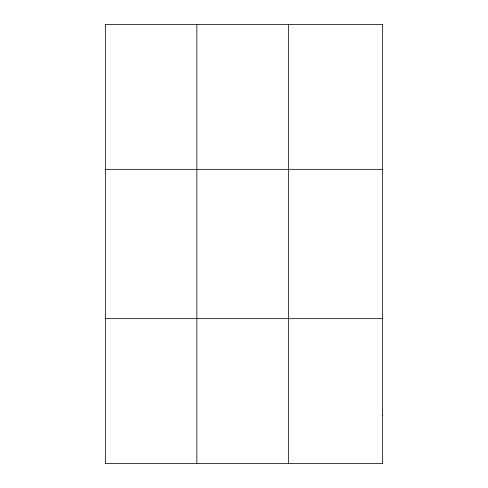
<?xml version="1.0" encoding="UTF-8"?>
<svg xmlns="http://www.w3.org/2000/svg" width="488" height="488" viewBox="0 0 488 488"><rect width="100%" height="100%" fill="white"/><g stroke="black" fill="none" stroke-linecap="round" stroke-linejoin="round"><path stroke-width="0.73" d="M196.865 24.4L196.865 463.6M288.359 24.4L288.359 463.6M105.365 169.336L382.635 169.336M105.365 318.664L382.635 318.664M382.635 415.288L382.635 463.6L105.365 463.6L105.365 24.4L382.635 24.4L382.635 415.288"/></g></svg>
